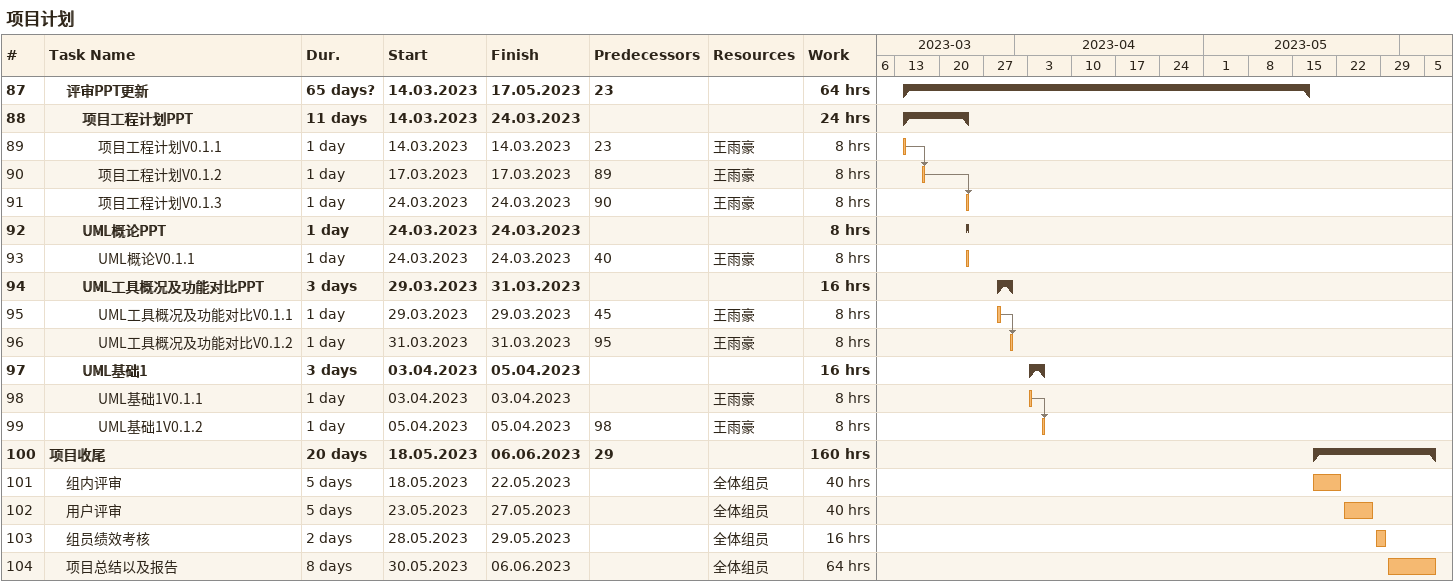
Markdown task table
项目计划

| ID | Level | Task | Duration | Start | Finish | Predecessors | Resources | Work (h) |
|---|---|---|---|---|---|---|---|---|
| 87 | 2 | **评审PPT更新** | 65d? | 2023-03-14 | 2023-05-17 | 23 |  | 64 |
| 88 | 3 | **项目工程计划PPT** | 11d | 2023-03-14 | 2023-03-24 |  |  | 24 |
| 89 | 4 | 项目工程计划V0.1.1 | 1d | 2023-03-14 | 2023-03-14 | 23 | 王雨豪 | 8 |
| 90 | 4 | 项目工程计划V0.1.2 | 1d | 2023-03-17 | 2023-03-17 | 89 | 王雨豪 | 8 |
| 91 | 4 | 项目工程计划V0.1.3 | 1d | 2023-03-24 | 2023-03-24 | 90 | 王雨豪 | 8 |
| 92 | 3 | **UML概论PPT** | 1d | 2023-03-24 | 2023-03-24 |  |  | 8 |
| 93 | 4 | UML概论V0.1.1 | 1d | 2023-03-24 | 2023-03-24 | 40 | 王雨豪 | 8 |
| 94 | 3 | **UML工具概况及功能对比PPT** | 3d | 2023-03-29 | 2023-03-31 |  |  | 16 |
| 95 | 4 | UML工具概况及功能对比V0.1.1 | 1d | 2023-03-29 | 2023-03-29 | 45 | 王雨豪 | 8 |
| 96 | 4 | UML工具概况及功能对比V0.1.2 | 1d | 2023-03-31 | 2023-03-31 | 95 | 王雨豪 | 8 |
| 97 | 3 | **UML基础1** | 3d | 2023-04-03 | 2023-04-05 |  |  | 16 |
| 98 | 4 | UML基础1V0.1.1 | 1d | 2023-04-03 | 2023-04-03 |  | 王雨豪 | 8 |
| 99 | 4 | UML基础1V0.1.2 | 1d | 2023-04-05 | 2023-04-05 | 98 | 王雨豪 | 8 |
| 100 | 1 | **项目收尾** | 20d | 2023-05-18 | 2023-06-06 | 29 |  | 160 |
| 101 | 2 | 组内评审 | 5d | 2023-05-18 | 2023-05-22 |  | 全体组员 | 40 |
| 102 | 2 | 用户评审 | 5d | 2023-05-23 | 2023-05-27 |  | 全体组员 | 40 |
| 103 | 2 | 组员绩效考核 | 2d | 2023-05-28 | 2023-05-29 |  | 全体组员 | 16 |
| 104 | 2 | 项目总结以及报告 | 8d | 2023-05-30 | 2023-06-06 |  | 全体组员 | 64 |
